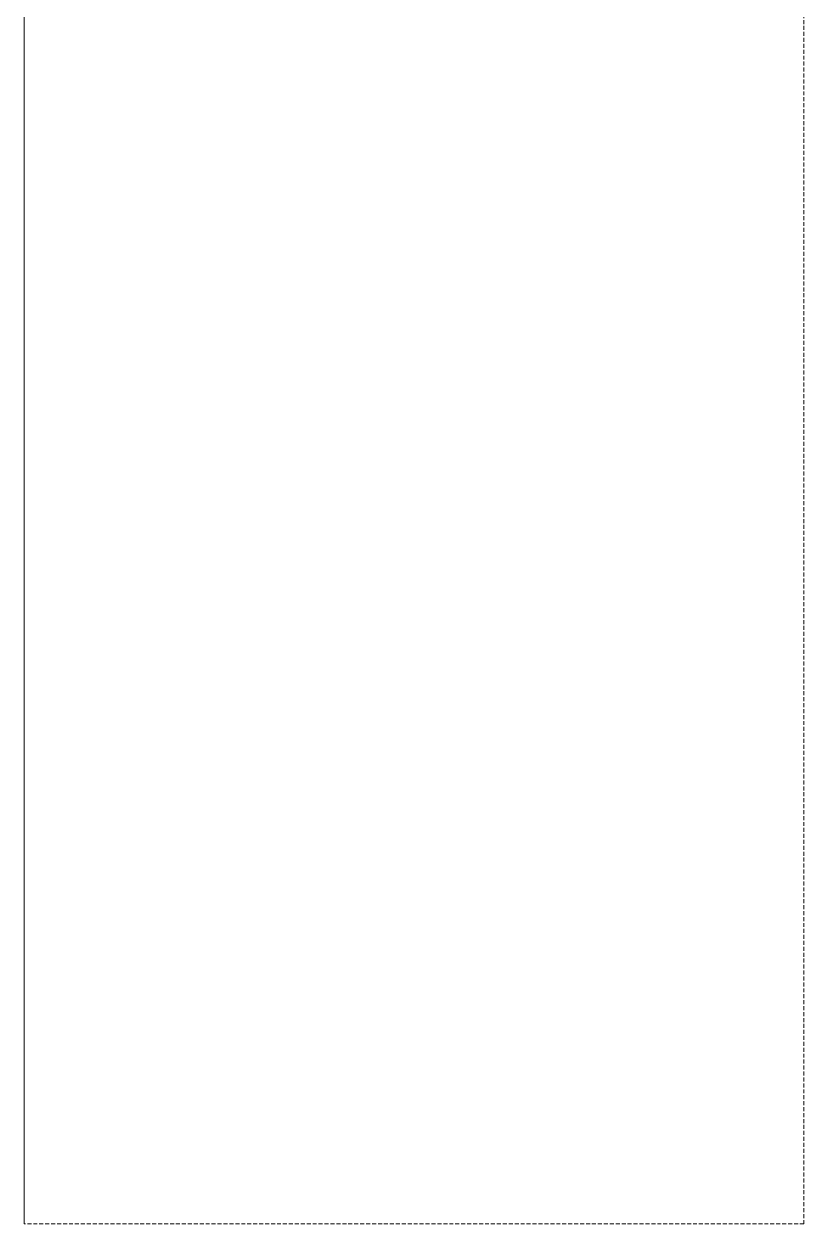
# Model space of a CAD drawing. Header units: millimetres. Extents: x -124 to 15640, y 659 to 4121.
# Drawn here: x 2128.2 to 2378.2, y 1286.6 to 1671.4 of the extents above; entities that cross this region are included whole.
import ezdxf

# ---------------------------------------------------------------- set-up
doc = ezdxf.new("R2010")
doc.units = ezdxf.units.MM
doc.linetypes.add('HIDDEN', pattern=[1.905, 1.27, -0.635])
doc.layers.add('ZANO_R_przerywana', color=7, linetype='HIDDEN', lineweight=0)

msp = doc.modelspace()

# ---------------------------------------------------------------- linework, layer by layer
at = {"layer": 'ZANO_R_przerywana'}
for p, q in [((2128.18, 2086.6), (2128.18, 1286.6)), ((2128.19, 1286.6), (2128.19, 2086.6)), ((2128.19, 1286.6), (2128.18, 1286.6)), ((2378.19, 1286.6), (2128.19, 1286.6))]:
    msp.add_line(p, q, dxfattribs=at)
msp.add_lwpolyline([(2378.2, 1286.6), (2378.19, 2086.6)], dxfattribs=at)

doc.saveas('drawing.dxf')
